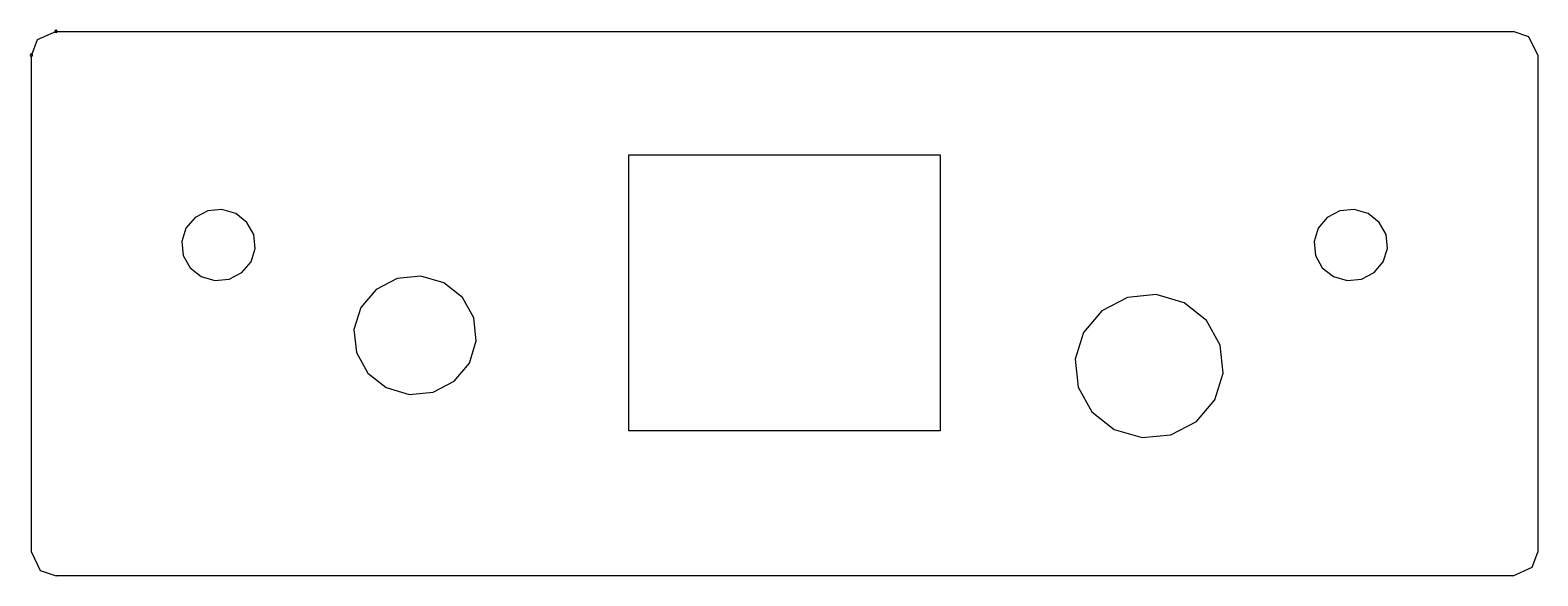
# Model space of a CAD drawing. Extents: x 74.4 to 135.8, y 146 to 168.2.
import ezdxf

# ---------------------------------------------------------------- set-up
doc = ezdxf.new("R2010")
doc.units = 0
doc.layers.get('0').update_dxf_attribs({"linetype": 'CONTINUOUS'})

msp = doc.modelspace()

# ---------------------------------------------------------------- linework, layer by layer
at = {"color": 7, "linetype": 'CONTINUOUS'}
for p, q in [((75.493, 168.108), (134.778, 168.108)), ((74.491, 146.924), (74.491, 167.141)), ((135.779, 167.141), (135.779, 146.924)), ((98.802, 163.078), (111.468, 163.078)), ((98.802, 151.857), (98.802, 163.078)), ((111.468, 163.078), (111.468, 151.857)), ((111.468, 151.857), (98.802, 151.857)), ((134.778, 145.956), (75.493, 145.956))]:
    msp.add_line(p, q, dxfattribs=at)
for points in [[(75.493, 168.108), (74.723, 167.759), (74.491, 167.141)], [(75.493, 168.156), (75.454, 168.139), (75.443, 168.108)], [(75.443, 168.108), (75.461, 168.071), (75.493, 168.059)], [(75.543, 168.108), (75.525, 168.145), (75.493, 168.156)], [(75.493, 168.059), (75.531, 168.077), (75.543, 168.108)], [(135.779, 167.141), (135.418, 167.884), (134.778, 168.108)], [(74.491, 167.189), (74.453, 167.171), (74.441, 167.141)], [(74.441, 167.141), (74.459, 167.103), (74.491, 167.092)], [(74.542, 167.141), (74.524, 167.178), (74.491, 167.189)], [(74.491, 167.092), (74.53, 167.11), (74.542, 167.141)], [(83.537, 159.838), (83.26, 160.336), (82.806, 160.694), (82.246, 160.857), (81.664, 160.8), (81.148, 160.532), (80.778, 160.095), (80.609, 159.553), (80.668, 158.991), (80.945, 158.493), (81.398, 158.135), (81.959, 157.972), (82.541, 158.029), (83.056, 158.296), (83.427, 158.734), (83.595, 159.275), (83.537, 159.838)], [(129.603, 159.838), (129.326, 160.336), (128.873, 160.694), (128.312, 160.857), (127.73, 160.8), (127.214, 160.532), (126.844, 160.095), (126.675, 159.553), (126.734, 158.991), (127.011, 158.493), (127.464, 158.135), (128.025, 157.972), (128.607, 158.029), (129.123, 158.296), (129.493, 158.734), (129.662, 159.275), (129.603, 159.838)], [(92.493, 156.45), (92.031, 157.28), (91.276, 157.876), (90.342, 158.148), (89.371, 158.053), (88.512, 157.607), (87.895, 156.878), (87.614, 155.975), (87.712, 155.038), (88.173, 154.208), (88.929, 153.612), (89.863, 153.34), (90.833, 153.435), (91.692, 153.881), (92.31, 154.61), (92.591, 155.512), (92.493, 156.45)], [(122.86, 155.342), (122.302, 156.346), (121.388, 157.067), (120.258, 157.396), (119.084, 157.282), (118.045, 156.742), (117.298, 155.86), (116.958, 154.768), (117.077, 153.634), (117.635, 152.63), (118.549, 151.909), (119.679, 151.581), (120.853, 151.695), (121.892, 152.234), (122.639, 153.117), (122.979, 154.208), (122.86, 155.342)], [(74.491, 146.924), (74.853, 146.18), (75.493, 145.956)], [(134.778, 145.956), (135.548, 146.305), (135.779, 146.924)]]:
    msp.add_lwpolyline(points, dxfattribs=at)

doc.saveas('drawing.dxf')
